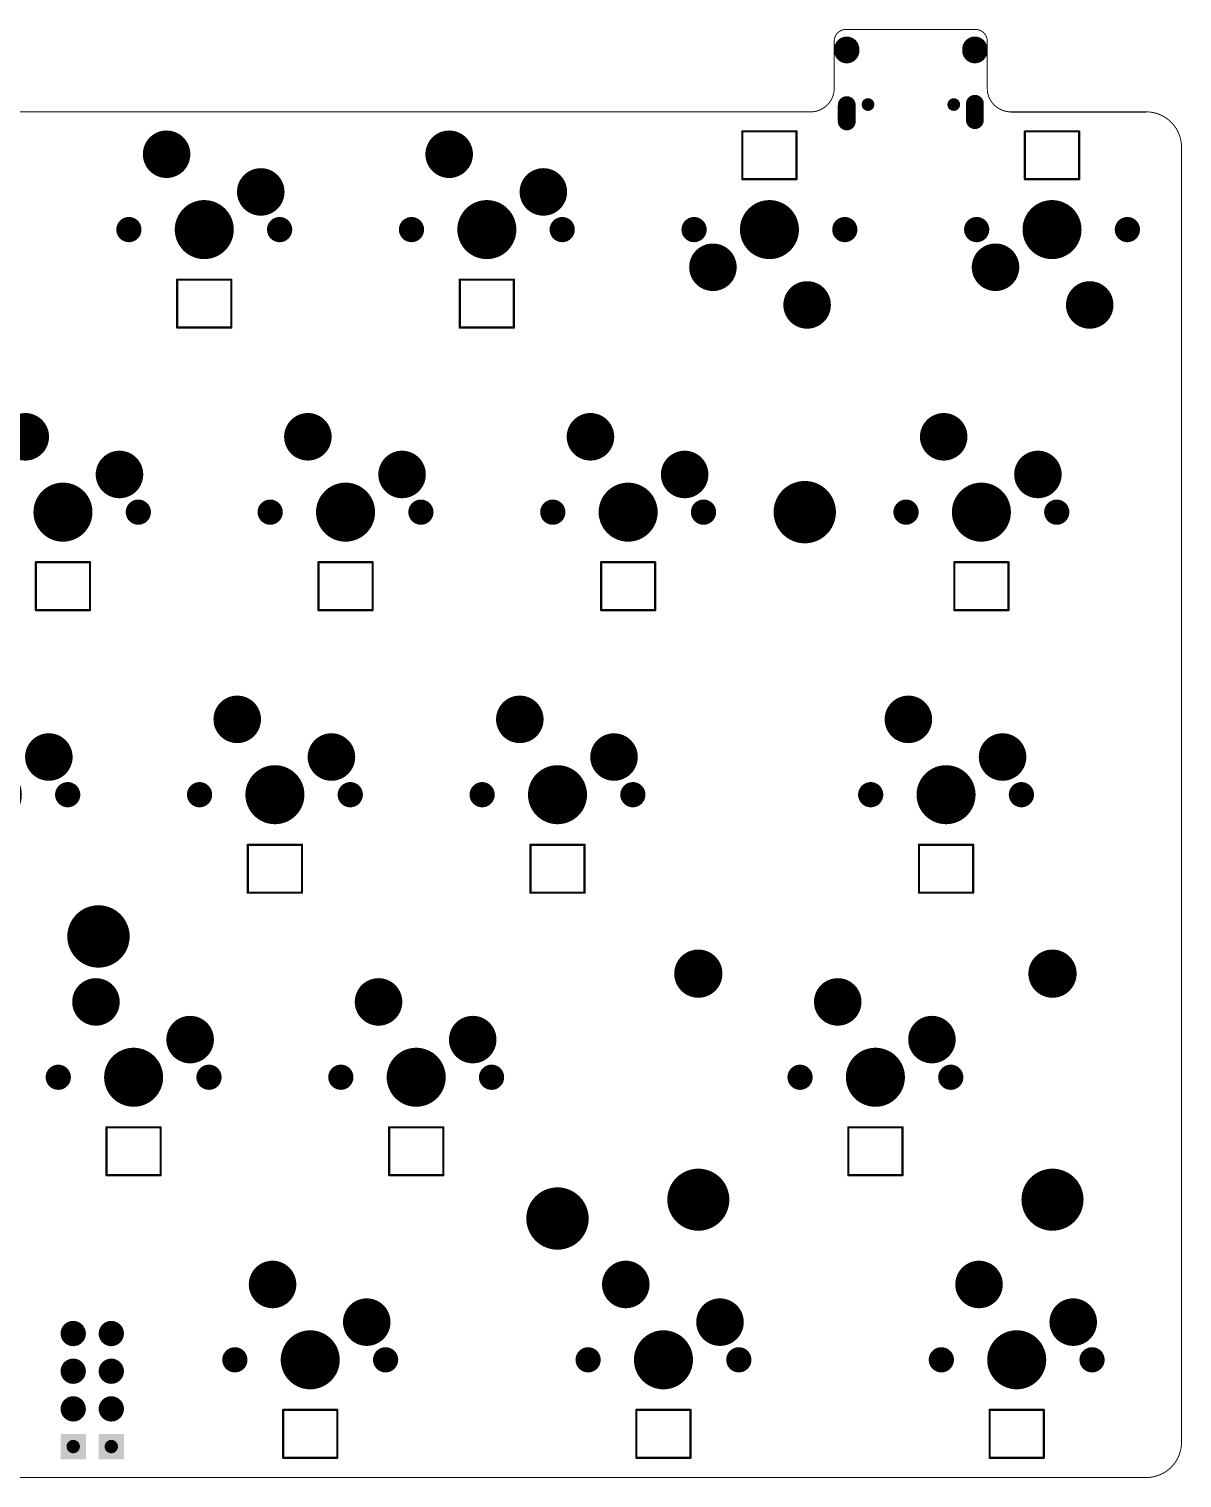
# Model space of a CAD drawing. Extents: x 590 to 893, y 793 to 891.
# Drawn here: x 815.4 to 893.1, y 793.4 to 891.1 of the extents above; entities that cross this region are included whole.
import ezdxf

# ---------------------------------------------------------------- set-up
doc = ezdxf.new("R2010")
doc.units = 0
doc.layers.get('0').update_dxf_attribs({"linetype": 'CONTINUOUS'})
for name, color, linetype in [('BOTTOMSOLDER', 6, 'CONTINUOUS'), ('KEEPOUTLAYER', 6, 'CONTINUOUS'), ('PADHOLELAYER', 156, 'CONTINUOUS')]:
    doc.layers.add(name, color=color, linetype=linetype)

# ---------------------------------------------------------------- blocks, each defined once
blk = doc.blocks.new('TYPE_C_2_33')
at = {"layer": 'BOTTOMSOLDER'}
for points, const_width in [([(-4.319, 1.601), (-4.319, 1.501)], 1.703), ([(4.317, 1.601), (4.317, 1.501)], 1.703), ([(-4.319, -2.169), (-4.319, -3.269)], 1.203), ([(4.319, -2.079), (4.319, -3.179)], 1.203)]:
    blk.add_lwpolyline(points, dxfattribs=dict(at, const_width=const_width))
for points, const_width in [([(-4.745, 1.601, 1), (-3.893, 1.601, 1)], 0.852), ([(-4.745, 1.501, 1), (-3.893, 1.501, 1)], 0.852), ([(3.891, 1.601, 1), (4.743, 1.601, 1)], 0.852), ([(3.891, 1.501, 1), (4.743, 1.501, 1)], 0.852), ([(-4.62, -2.169, 1), (-4.018, -2.169, 1)], 0.602), ([(-3.099, -2.129, 1), (-2.672, -2.129, 1)], 0.427), ([(2.681, -2.129, 1), (3.108, -2.129, 1)], 0.427), ([(4.018, -2.079, 1), (4.62, -2.079, 1)], 0.602), ([(-4.62, -3.269, 1), (-4.018, -3.269, 1)], 0.602), ([(4.018, -3.179, 1), (4.62, -3.179, 1)], 0.602)]:
    blk.add_lwpolyline(points, format="xyb", close=True, dxfattribs=dict(at, const_width=const_width))
at = {"layer": 'PADHOLELAYER'}
for points, const_width in [([(-4.544, 1.326), (-4.544, 1.776, -1), (-4.094, 1.776), (-4.094, 1.326, -1)], 0.15), ([(4.092, 1.326), (4.092, 1.776, -1), (4.542, 1.776), (4.542, 1.326, -1)], 0.15), ([(-4.544, -3.194), (-4.544, -2.244, -1), (-4.094, -2.244), (-4.094, -3.194, -1)], 0.15), ([(-3.048, -2.129, 1), (-2.723, -2.129, 1)], 0.325), ([(2.732, -2.129, 1), (3.057, -2.129, 1)], 0.325), ([(4.094, -3.104), (4.094, -2.154, -1), (4.544, -2.154), (4.544, -3.104, -1)], 0.15)]:
    blk.add_lwpolyline(points, format="xyb", close=True, dxfattribs=dict(at, const_width=const_width))
blk = doc.blocks.new('____45')
at = {"layer": 'BOTTOMSOLDER'}
for points, const_width in [([(-3.341, 5.08, 1), (-1.739, 5.08, 1)], 1.602), ([(3.009, 2.54, 1), (4.611, 2.54, 1)], 1.602), ([(-0.995, 0, 1), (0.995, 0, 1)], 1.99), ([(-5.505, 0, 1), (-4.655, 0, 1)], 0.85), ([(4.655, 0, 1), (5.505, 0, 1)], 0.85)]:
    blk.add_lwpolyline(points, format="xyb", close=True, dxfattribs=dict(at, const_width=const_width))
at = {"layer": 'PADHOLELAYER'}
for points, const_width in [([(-3.29, 5.08, 1), (-1.79, 5.08, 1)], 1.5), ([(3.06, 2.54, 1), (4.56, 2.54, 1)], 1.5), ([(-0.995, 0, 1), (0.995, 0, 1)], 1.99), ([(-5.505, 0, 1), (-4.655, 0, 1)], 0.85), ([(4.655, 0, 1), (5.505, 0, 1)], 0.85)]:
    blk.add_lwpolyline(points, format="xyb", close=True, dxfattribs=dict(at, const_width=const_width))
blk = doc.blocks.new('____46')
at = {"layer": 'BOTTOMSOLDER'}
for points, const_width in [([(-3.341, 5.08, 1), (-1.739, 5.08, 1)], 1.602), ([(3.009, 2.54, 1), (4.611, 2.54, 1)], 1.602), ([(-0.995, 0, 1), (0.995, 0, 1)], 1.99), ([(-5.505, 0, 1), (-4.655, 0, 1)], 0.85), ([(4.655, 0, 1), (5.505, 0, 1)], 0.85)]:
    blk.add_lwpolyline(points, format="xyb", close=True, dxfattribs=dict(at, const_width=const_width))
at = {"layer": 'PADHOLELAYER'}
for points, const_width in [([(-3.29, 5.08, 1), (-1.79, 5.08, 1)], 1.5), ([(3.06, 2.54, 1), (4.56, 2.54, 1)], 1.5), ([(-0.995, 0, 1), (0.995, 0, 1)], 1.99), ([(-5.505, 0, 1), (-4.655, 0, 1)], 0.85), ([(4.655, 0, 1), (5.505, 0, 1)], 0.85)]:
    blk.add_lwpolyline(points, format="xyb", close=True, dxfattribs=dict(at, const_width=const_width))
blk = doc.blocks.new('____47')
at = {"layer": 'BOTTOMSOLDER'}
for points, const_width in [([(-3.341, 5.08, 1), (-1.739, 5.08, 1)], 1.602), ([(3.009, 2.54, 1), (4.611, 2.54, 1)], 1.602), ([(-0.995, 0, 1), (0.995, 0, 1)], 1.99), ([(-5.505, 0, 1), (-4.655, 0, 1)], 0.85), ([(4.655, 0, 1), (5.505, 0, 1)], 0.85)]:
    blk.add_lwpolyline(points, format="xyb", close=True, dxfattribs=dict(at, const_width=const_width))
at = {"layer": 'PADHOLELAYER'}
for points, const_width in [([(-3.29, 5.08, 1), (-1.79, 5.08, 1)], 1.5), ([(3.06, 2.54, 1), (4.56, 2.54, 1)], 1.5), ([(-0.995, 0, 1), (0.995, 0, 1)], 1.99), ([(-5.505, 0, 1), (-4.655, 0, 1)], 0.85), ([(4.655, 0, 1), (5.505, 0, 1)], 0.85)]:
    blk.add_lwpolyline(points, format="xyb", close=True, dxfattribs=dict(at, const_width=const_width))
blk = doc.blocks.new('____58')
at = {"layer": 'BOTTOMSOLDER'}
for points, const_width in [([(-3.341, 5.08, 1), (-1.739, 5.08, 1)], 1.602), ([(3.009, 2.54, 1), (4.611, 2.54, 1)], 1.602), ([(-0.995, 0, 1), (0.995, 0, 1)], 1.99), ([(-5.505, 0, 1), (-4.655, 0, 1)], 0.85), ([(4.655, 0, 1), (5.505, 0, 1)], 0.85)]:
    blk.add_lwpolyline(points, format="xyb", close=True, dxfattribs=dict(at, const_width=const_width))
at = {"layer": 'PADHOLELAYER'}
for points, const_width in [([(-3.29, 5.08, 1), (-1.79, 5.08, 1)], 1.5), ([(3.06, 2.54, 1), (4.56, 2.54, 1)], 1.5), ([(-0.995, 0, 1), (0.995, 0, 1)], 1.99), ([(-5.505, 0, 1), (-4.655, 0, 1)], 0.85), ([(4.655, 0, 1), (5.505, 0, 1)], 0.85)]:
    blk.add_lwpolyline(points, format="xyb", close=True, dxfattribs=dict(at, const_width=const_width))
blk = doc.blocks.new('____61')
at = {"layer": 'BOTTOMSOLDER'}
for points, const_width in [([(-3.341, 5.08, 1), (-1.739, 5.08, 1)], 1.602), ([(3.009, 2.54, 1), (4.611, 2.54, 1)], 1.602), ([(-0.995, 0, 1), (0.995, 0, 1)], 1.99), ([(-5.505, 0, 1), (-4.655, 0, 1)], 0.85), ([(4.655, 0, 1), (5.505, 0, 1)], 0.85)]:
    blk.add_lwpolyline(points, format="xyb", close=True, dxfattribs=dict(at, const_width=const_width))
at = {"layer": 'PADHOLELAYER'}
for points, const_width in [([(-3.29, 5.08, 1), (-1.79, 5.08, 1)], 1.5), ([(3.06, 2.54, 1), (4.56, 2.54, 1)], 1.5), ([(-0.995, 0, 1), (0.995, 0, 1)], 1.99), ([(-5.505, 0, 1), (-4.655, 0, 1)], 0.85), ([(4.655, 0, 1), (5.505, 0, 1)], 0.85)]:
    blk.add_lwpolyline(points, format="xyb", close=True, dxfattribs=dict(at, const_width=const_width))
blk = doc.blocks.new('____64')
at = {"layer": 'BOTTOMSOLDER'}
for points, const_width in [([(-3.341, 5.08, 1), (-1.739, 5.08, 1)], 1.602), ([(3.009, 2.54, 1), (4.611, 2.54, 1)], 1.602), ([(-0.995, 0, 1), (0.995, 0, 1)], 1.99), ([(-5.505, 0, 1), (-4.655, 0, 1)], 0.85), ([(4.655, 0, 1), (5.505, 0, 1)], 0.85)]:
    blk.add_lwpolyline(points, format="xyb", close=True, dxfattribs=dict(at, const_width=const_width))
at = {"layer": 'PADHOLELAYER'}
for points, const_width in [([(-3.29, 5.08, 1), (-1.79, 5.08, 1)], 1.5), ([(3.06, 2.54, 1), (4.56, 2.54, 1)], 1.5), ([(-0.995, 0, 1), (0.995, 0, 1)], 1.99), ([(-5.505, 0, 1), (-4.655, 0, 1)], 0.85), ([(4.655, 0, 1), (5.505, 0, 1)], 0.85)]:
    blk.add_lwpolyline(points, format="xyb", close=True, dxfattribs=dict(at, const_width=const_width))
blk = doc.blocks.new('____67')
at = {"layer": 'BOTTOMSOLDER'}
for points, const_width in [([(-3.341, 5.08, 1), (-1.739, 5.08, 1)], 1.602), ([(3.009, 2.54, 1), (4.611, 2.54, 1)], 1.602), ([(-0.995, 0, 1), (0.995, 0, 1)], 1.99), ([(-5.505, 0, 1), (-4.655, 0, 1)], 0.85), ([(4.655, 0, 1), (5.505, 0, 1)], 0.85)]:
    blk.add_lwpolyline(points, format="xyb", close=True, dxfattribs=dict(at, const_width=const_width))
at = {"layer": 'PADHOLELAYER'}
for points, const_width in [([(-3.29, 5.08, 1), (-1.79, 5.08, 1)], 1.5), ([(3.06, 2.54, 1), (4.56, 2.54, 1)], 1.5), ([(-0.995, 0, 1), (0.995, 0, 1)], 1.99), ([(-5.505, 0, 1), (-4.655, 0, 1)], 0.85), ([(4.655, 0, 1), (5.505, 0, 1)], 0.85)]:
    blk.add_lwpolyline(points, format="xyb", close=True, dxfattribs=dict(at, const_width=const_width))
blk = doc.blocks.new('____68')
at = {"layer": 'BOTTOMSOLDER'}
for points, const_width in [([(-3.341, 5.08, 1), (-1.739, 5.08, 1)], 1.602), ([(3.009, 2.54, 1), (4.611, 2.54, 1)], 1.602), ([(-0.995, 0, 1), (0.995, 0, 1)], 1.99), ([(-5.505, 0, 1), (-4.655, 0, 1)], 0.85), ([(4.655, 0, 1), (5.505, 0, 1)], 0.85)]:
    blk.add_lwpolyline(points, format="xyb", close=True, dxfattribs=dict(at, const_width=const_width))
at = {"layer": 'PADHOLELAYER'}
for points, const_width in [([(-3.29, 5.08, 1), (-1.79, 5.08, 1)], 1.5), ([(3.06, 2.54, 1), (4.56, 2.54, 1)], 1.5), ([(-0.995, 0, 1), (0.995, 0, 1)], 1.99), ([(-5.505, 0, 1), (-4.655, 0, 1)], 0.85), ([(4.655, 0, 1), (5.505, 0, 1)], 0.85)]:
    blk.add_lwpolyline(points, format="xyb", close=True, dxfattribs=dict(at, const_width=const_width))
blk = doc.blocks.new('____76')
at = {"layer": 'BOTTOMSOLDER'}
for points, const_width in [([(-3.341, 5.08, 1), (-1.739, 5.08, 1)], 1.602), ([(3.009, 2.54, 1), (4.611, 2.54, 1)], 1.602), ([(-0.995, 0, 1), (0.995, 0, 1)], 1.99), ([(-5.505, 0, 1), (-4.655, 0, 1)], 0.85), ([(4.655, 0, 1), (5.505, 0, 1)], 0.85)]:
    blk.add_lwpolyline(points, format="xyb", close=True, dxfattribs=dict(at, const_width=const_width))
at = {"layer": 'PADHOLELAYER'}
for points, const_width in [([(-3.29, 5.08, 1), (-1.79, 5.08, 1)], 1.5), ([(3.06, 2.54, 1), (4.56, 2.54, 1)], 1.5), ([(-0.995, 0, 1), (0.995, 0, 1)], 1.99), ([(-5.505, 0, 1), (-4.655, 0, 1)], 0.85), ([(4.655, 0, 1), (5.505, 0, 1)], 0.85)]:
    blk.add_lwpolyline(points, format="xyb", close=True, dxfattribs=dict(at, const_width=const_width))
blk = doc.blocks.new('____77')
at = {"layer": 'BOTTOMSOLDER'}
for points, const_width in [([(-3.341, 5.08, 1), (-1.739, 5.08, 1)], 1.602), ([(3.009, 2.54, 1), (4.611, 2.54, 1)], 1.602), ([(-0.995, 0, 1), (0.995, 0, 1)], 1.99), ([(-5.505, 0, 1), (-4.655, 0, 1)], 0.85), ([(4.655, 0, 1), (5.505, 0, 1)], 0.85)]:
    blk.add_lwpolyline(points, format="xyb", close=True, dxfattribs=dict(at, const_width=const_width))
at = {"layer": 'PADHOLELAYER'}
for points, const_width in [([(-3.29, 5.08, 1), (-1.79, 5.08, 1)], 1.5), ([(3.06, 2.54, 1), (4.56, 2.54, 1)], 1.5), ([(-0.995, 0, 1), (0.995, 0, 1)], 1.99), ([(-5.505, 0, 1), (-4.655, 0, 1)], 0.85), ([(4.655, 0, 1), (5.505, 0, 1)], 0.85)]:
    blk.add_lwpolyline(points, format="xyb", close=True, dxfattribs=dict(at, const_width=const_width))
blk = doc.blocks.new('____79')
at = {"layer": 'BOTTOMSOLDER'}
for points, const_width in [([(-3.341, 5.08, 1), (-1.739, 5.08, 1)], 1.602), ([(3.009, 2.54, 1), (4.611, 2.54, 1)], 1.602), ([(-0.995, 0, 1), (0.995, 0, 1)], 1.99), ([(-5.505, 0, 1), (-4.655, 0, 1)], 0.85), ([(4.655, 0, 1), (5.505, 0, 1)], 0.85)]:
    blk.add_lwpolyline(points, format="xyb", close=True, dxfattribs=dict(at, const_width=const_width))
at = {"layer": 'PADHOLELAYER'}
for points, const_width in [([(-3.29, 5.08, 1), (-1.79, 5.08, 1)], 1.5), ([(3.06, 2.54, 1), (4.56, 2.54, 1)], 1.5), ([(-0.995, 0, 1), (0.995, 0, 1)], 1.99), ([(-5.505, 0, 1), (-4.655, 0, 1)], 0.85), ([(4.655, 0, 1), (5.505, 0, 1)], 0.85)]:
    blk.add_lwpolyline(points, format="xyb", close=True, dxfattribs=dict(at, const_width=const_width))
blk = doc.blocks.new('____81')
at = {"layer": 'BOTTOMSOLDER'}
for points, const_width in [([(-3.341, 5.08, 1), (-1.739, 5.08, 1)], 1.602), ([(3.009, 2.54, 1), (4.611, 2.54, 1)], 1.602), ([(-0.995, 0, 1), (0.995, 0, 1)], 1.99), ([(-5.505, 0, 1), (-4.655, 0, 1)], 0.85), ([(4.655, 0, 1), (5.505, 0, 1)], 0.85)]:
    blk.add_lwpolyline(points, format="xyb", close=True, dxfattribs=dict(at, const_width=const_width))
at = {"layer": 'PADHOLELAYER'}
for points, const_width in [([(-3.29, 5.08, 1), (-1.79, 5.08, 1)], 1.5), ([(3.06, 2.54, 1), (4.56, 2.54, 1)], 1.5), ([(-0.995, 0, 1), (0.995, 0, 1)], 1.99), ([(-5.505, 0, 1), (-4.655, 0, 1)], 0.85), ([(4.655, 0, 1), (5.505, 0, 1)], 0.85)]:
    blk.add_lwpolyline(points, format="xyb", close=True, dxfattribs=dict(at, const_width=const_width))
blk = doc.blocks.new('____88')
at = {"layer": 'BOTTOMSOLDER'}
for points, const_width in [([(-3.341, 5.08, 1), (-1.739, 5.08, 1)], 1.602), ([(3.009, 2.54, 1), (4.611, 2.54, 1)], 1.602), ([(-0.995, 0, 1), (0.995, 0, 1)], 1.99), ([(-5.505, 0, 1), (-4.655, 0, 1)], 0.85), ([(4.655, 0, 1), (5.505, 0, 1)], 0.85)]:
    blk.add_lwpolyline(points, format="xyb", close=True, dxfattribs=dict(at, const_width=const_width))
at = {"layer": 'PADHOLELAYER'}
for points, const_width in [([(-3.29, 5.08, 1), (-1.79, 5.08, 1)], 1.5), ([(3.06, 2.54, 1), (4.56, 2.54, 1)], 1.5), ([(-0.995, 0, 1), (0.995, 0, 1)], 1.99), ([(-5.505, 0, 1), (-4.655, 0, 1)], 0.85), ([(4.655, 0, 1), (5.505, 0, 1)], 0.85)]:
    blk.add_lwpolyline(points, format="xyb", close=True, dxfattribs=dict(at, const_width=const_width))
blk = doc.blocks.new('____95')
at = {"layer": 'BOTTOMSOLDER'}
for points, const_width in [([(-3.341, 5.08, 1), (-1.739, 5.08, 1)], 1.602), ([(3.009, 2.54, 1), (4.611, 2.54, 1)], 1.602), ([(-0.995, 0, 1), (0.995, 0, 1)], 1.99), ([(-5.505, 0, 1), (-4.655, 0, 1)], 0.85), ([(4.655, 0, 1), (5.505, 0, 1)], 0.85)]:
    blk.add_lwpolyline(points, format="xyb", close=True, dxfattribs=dict(at, const_width=const_width))
at = {"layer": 'PADHOLELAYER'}
for points, const_width in [([(-3.29, 5.08, 1), (-1.79, 5.08, 1)], 1.5), ([(3.06, 2.54, 1), (4.56, 2.54, 1)], 1.5), ([(-0.995, 0, 1), (0.995, 0, 1)], 1.99), ([(-5.505, 0, 1), (-4.655, 0, 1)], 0.85), ([(4.655, 0, 1), (5.505, 0, 1)], 0.85)]:
    blk.add_lwpolyline(points, format="xyb", close=True, dxfattribs=dict(at, const_width=const_width))
blk = doc.blocks.new('____96')
at = {"layer": 'BOTTOMSOLDER'}
for points, const_width in [([(-3.341, 5.08, 1), (-1.739, 5.08, 1)], 1.602), ([(3.009, 2.54, 1), (4.611, 2.54, 1)], 1.602), ([(-0.995, 0, 1), (0.995, 0, 1)], 1.99), ([(-5.505, 0, 1), (-4.655, 0, 1)], 0.85), ([(4.655, 0, 1), (5.505, 0, 1)], 0.85)]:
    blk.add_lwpolyline(points, format="xyb", close=True, dxfattribs=dict(at, const_width=const_width))
at = {"layer": 'PADHOLELAYER'}
for points, const_width in [([(-3.29, 5.08, 1), (-1.79, 5.08, 1)], 1.5), ([(3.06, 2.54, 1), (4.56, 2.54, 1)], 1.5), ([(-0.995, 0, 1), (0.995, 0, 1)], 1.99), ([(-5.505, 0, 1), (-4.655, 0, 1)], 0.85), ([(4.655, 0, 1), (5.505, 0, 1)], 0.85)]:
    blk.add_lwpolyline(points, format="xyb", close=True, dxfattribs=dict(at, const_width=const_width))
blk = doc.blocks.new('____101')
at = {"layer": 'BOTTOMSOLDER'}
for points, const_width in [([(-3.341, 5.08, 1), (-1.739, 5.08, 1)], 1.602), ([(3.009, 2.54, 1), (4.611, 2.54, 1)], 1.602), ([(-0.995, 0, 1), (0.995, 0, 1)], 1.99), ([(-5.505, 0, 1), (-4.655, 0, 1)], 0.85), ([(4.655, 0, 1), (5.505, 0, 1)], 0.85)]:
    blk.add_lwpolyline(points, format="xyb", close=True, dxfattribs=dict(at, const_width=const_width))
at = {"layer": 'PADHOLELAYER'}
for points, const_width in [([(-3.29, 5.08, 1), (-1.79, 5.08, 1)], 1.5), ([(3.06, 2.54, 1), (4.56, 2.54, 1)], 1.5), ([(-0.995, 0, 1), (0.995, 0, 1)], 1.99), ([(-5.505, 0, 1), (-4.655, 0, 1)], 0.85), ([(4.655, 0, 1), (5.505, 0, 1)], 0.85)]:
    blk.add_lwpolyline(points, format="xyb", close=True, dxfattribs=dict(at, const_width=const_width))
blk = doc.blocks.new('____102')
at = {"layer": 'BOTTOMSOLDER'}
for points, const_width in [([(-3.341, 5.08, 1), (-1.739, 5.08, 1)], 1.602), ([(3.009, 2.54, 1), (4.611, 2.54, 1)], 1.602), ([(-0.995, 0, 1), (0.995, 0, 1)], 1.99), ([(-5.505, 0, 1), (-4.655, 0, 1)], 0.85), ([(4.655, 0, 1), (5.505, 0, 1)], 0.85)]:
    blk.add_lwpolyline(points, format="xyb", close=True, dxfattribs=dict(at, const_width=const_width))
at = {"layer": 'PADHOLELAYER'}
for points, const_width in [([(-3.29, 5.08, 1), (-1.79, 5.08, 1)], 1.5), ([(3.06, 2.54, 1), (4.56, 2.54, 1)], 1.5), ([(-0.995, 0, 1), (0.995, 0, 1)], 1.99), ([(-5.505, 0, 1), (-4.655, 0, 1)], 0.85), ([(4.655, 0, 1), (5.505, 0, 1)], 0.85)]:
    blk.add_lwpolyline(points, format="xyb", close=True, dxfattribs=dict(at, const_width=const_width))
blk = doc.blocks.new('____104')
at = {"layer": 'BOTTOMSOLDER'}
for points, const_width in [([(-3.341, 5.08, 1), (-1.739, 5.08, 1)], 1.602), ([(3.009, 2.54, 1), (4.611, 2.54, 1)], 1.602), ([(-0.995, 0, 1), (0.995, 0, 1)], 1.99), ([(-5.505, 0, 1), (-4.655, 0, 1)], 0.85), ([(4.655, 0, 1), (5.505, 0, 1)], 0.85)]:
    blk.add_lwpolyline(points, format="xyb", close=True, dxfattribs=dict(at, const_width=const_width))
at = {"layer": 'PADHOLELAYER'}
for points, const_width in [([(-3.29, 5.08, 1), (-1.79, 5.08, 1)], 1.5), ([(3.06, 2.54, 1), (4.56, 2.54, 1)], 1.5), ([(-0.995, 0, 1), (0.995, 0, 1)], 1.99), ([(-5.505, 0, 1), (-4.655, 0, 1)], 0.85), ([(4.655, 0, 1), (5.505, 0, 1)], 0.85)]:
    blk.add_lwpolyline(points, format="xyb", close=True, dxfattribs=dict(at, const_width=const_width))
blk = doc.blocks.new('2X____174')
at = {"layer": 'BOTTOMSOLDER'}
for points, const_width in [([(-12.751, 6.985, 1), (-11.125, 6.985, 1)], 1.626), ([(11.125, 6.985, 1), (12.751, 6.985, 1)], 1.626), ([(-12.984, -8.255, 1), (-10.892, -8.255, 1)], 2.092), ([(10.892, -8.255, 1), (12.984, -8.255, 1)], 2.092)]:
    blk.add_lwpolyline(points, format="xyb", close=True, dxfattribs=dict(at, const_width=const_width))
at = {"layer": 'PADHOLELAYER'}
for points, const_width in [([(-12.7, 6.985, 1), (-11.176, 6.985, 1)], 1.524), ([(11.176, 6.985, 1), (12.7, 6.985, 1)], 1.524), ([(-12.933, -8.255, 1), (-10.943, -8.255, 1)], 1.99), ([(10.943, -8.255, 1), (12.933, -8.255, 1)], 1.99)]:
    blk.add_lwpolyline(points, format="xyb", close=True, dxfattribs=dict(at, const_width=const_width))
blk = doc.blocks.new('6028RGB_179')
at = {"layer": 'KEEPOUTLAYER', "const_width": 0.15}
for points in [[(-1.826, 1.622), (1.826, 1.622)], [(-1.826, -1.604), (-1.826, 1.622)], [(1.826, -1.604), (1.826, 1.622)], [(-1.826, -1.604), (1.826, -1.604)]]:
    blk.add_lwpolyline(points, dxfattribs=at)
at = {"layer": 'KEEPOUTLAYER', "const_width": 0.075}
for points in [[(-1.864, 1.622, 1), (-1.789, 1.622, 1)], [(-1.864, 1.622, 1), (-1.789, 1.622, 1)], [(1.789, 1.622, 1), (1.864, 1.622, 1)], [(1.789, 1.622, 1), (1.864, 1.622, 1)], [(-1.864, -1.604, 1), (-1.789, -1.604, 1)], [(-1.864, -1.604, 1), (-1.789, -1.604, 1)], [(1.789, -1.604, 1), (1.864, -1.604, 1)], [(1.789, -1.604, 1), (1.864, -1.604, 1)]]:
    blk.add_lwpolyline(points, format="xyb", close=True, dxfattribs=at)
blk = doc.blocks.new('6028RGB_180')
at = {"layer": 'KEEPOUTLAYER', "const_width": 0.15}
for points in [[(-1.826, -1.604), (-1.826, 1.622)], [(-1.826, 1.622), (1.826, 1.622)], [(1.826, -1.604), (1.826, 1.622)], [(-1.826, -1.604), (1.826, -1.604)]]:
    blk.add_lwpolyline(points, dxfattribs=at)
at = {"layer": 'KEEPOUTLAYER', "const_width": 0.075}
for points in [[(-1.864, 1.622, 1), (-1.789, 1.622, 1)], [(-1.864, 1.622, 1), (-1.789, 1.622, 1)], [(1.789, 1.622, 1), (1.864, 1.622, 1)], [(1.789, 1.622, 1), (1.864, 1.622, 1)], [(-1.864, -1.604, 1), (-1.789, -1.604, 1)], [(-1.864, -1.604, 1), (-1.789, -1.604, 1)], [(1.789, -1.604, 1), (1.864, -1.604, 1)], [(1.789, -1.604, 1), (1.864, -1.604, 1)]]:
    blk.add_lwpolyline(points, format="xyb", close=True, dxfattribs=at)
blk = doc.blocks.new('6028RGB_181')
at = {"layer": 'KEEPOUTLAYER', "const_width": 0.15}
for points in [[(-1.826, 1.622), (1.826, 1.622)], [(-1.826, -1.604), (-1.826, 1.622)], [(1.826, -1.604), (1.826, 1.622)], [(-1.826, -1.604), (1.826, -1.604)]]:
    blk.add_lwpolyline(points, dxfattribs=at)
at = {"layer": 'KEEPOUTLAYER', "const_width": 0.075}
for points in [[(-1.864, 1.622, 1), (-1.789, 1.622, 1)], [(-1.864, 1.622, 1), (-1.789, 1.622, 1)], [(1.789, 1.622, 1), (1.864, 1.622, 1)], [(1.789, 1.622, 1), (1.864, 1.622, 1)], [(-1.864, -1.604, 1), (-1.789, -1.604, 1)], [(-1.864, -1.604, 1), (-1.789, -1.604, 1)], [(1.789, -1.604, 1), (1.864, -1.604, 1)], [(1.789, -1.604, 1), (1.864, -1.604, 1)]]:
    blk.add_lwpolyline(points, format="xyb", close=True, dxfattribs=at)
blk = doc.blocks.new('6028RGB_182')
at = {"layer": 'KEEPOUTLAYER', "const_width": 0.15}
for points in [[(-1.826, -1.604), (-1.826, 1.622)], [(-1.826, 1.622), (1.826, 1.622)], [(1.826, -1.604), (1.826, 1.622)], [(-1.826, -1.604), (1.826, -1.604)]]:
    blk.add_lwpolyline(points, dxfattribs=at)
at = {"layer": 'KEEPOUTLAYER', "const_width": 0.075}
for points in [[(-1.864, 1.622, 1), (-1.789, 1.622, 1)], [(-1.864, 1.622, 1), (-1.789, 1.622, 1)], [(1.789, 1.622, 1), (1.864, 1.622, 1)], [(1.789, 1.622, 1), (1.864, 1.622, 1)], [(-1.864, -1.604, 1), (-1.789, -1.604, 1)], [(-1.864, -1.604, 1), (-1.789, -1.604, 1)], [(1.789, -1.604, 1), (1.864, -1.604, 1)], [(1.789, -1.604, 1), (1.864, -1.604, 1)]]:
    blk.add_lwpolyline(points, format="xyb", close=True, dxfattribs=at)
blk = doc.blocks.new('6028RGB_183')
at = {"layer": 'KEEPOUTLAYER', "const_width": 0.15}
for points in [[(-1.826, 1.622), (1.826, 1.622)], [(-1.826, -1.604), (-1.826, 1.622)], [(1.826, -1.604), (1.826, 1.622)], [(-1.826, -1.604), (1.826, -1.604)]]:
    blk.add_lwpolyline(points, dxfattribs=at)
at = {"layer": 'KEEPOUTLAYER', "const_width": 0.075}
for points in [[(-1.864, 1.622, 1), (-1.789, 1.622, 1)], [(-1.864, 1.622, 1), (-1.789, 1.622, 1)], [(1.789, 1.622, 1), (1.864, 1.622, 1)], [(1.789, 1.622, 1), (1.864, 1.622, 1)], [(-1.864, -1.604, 1), (-1.789, -1.604, 1)], [(-1.864, -1.604, 1), (-1.789, -1.604, 1)], [(1.789, -1.604, 1), (1.864, -1.604, 1)], [(1.789, -1.604, 1), (1.864, -1.604, 1)]]:
    blk.add_lwpolyline(points, format="xyb", close=True, dxfattribs=at)
blk = doc.blocks.new('6028RGB_189')
at = {"layer": 'KEEPOUTLAYER', "const_width": 0.15}
for points in [[(-1.826, 1.622), (1.826, 1.622)], [(-1.826, -1.604), (-1.826, 1.622)], [(1.826, -1.604), (1.826, 1.622)], [(-1.826, -1.604), (1.826, -1.604)]]:
    blk.add_lwpolyline(points, dxfattribs=at)
at = {"layer": 'KEEPOUTLAYER', "const_width": 0.075}
for points in [[(-1.864, 1.622, 1), (-1.789, 1.622, 1)], [(-1.864, 1.622, 1), (-1.789, 1.622, 1)], [(1.789, 1.622, 1), (1.864, 1.622, 1)], [(1.789, 1.622, 1), (1.864, 1.622, 1)], [(-1.864, -1.604, 1), (-1.789, -1.604, 1)], [(-1.864, -1.604, 1), (-1.789, -1.604, 1)], [(1.789, -1.604, 1), (1.864, -1.604, 1)], [(1.789, -1.604, 1), (1.864, -1.604, 1)]]:
    blk.add_lwpolyline(points, format="xyb", close=True, dxfattribs=at)
blk = doc.blocks.new('6028RGB_190')
at = {"layer": 'KEEPOUTLAYER', "const_width": 0.15}
for points in [[(-1.826, -1.604), (-1.826, 1.622)], [(-1.826, 1.622), (1.826, 1.622)], [(1.826, -1.604), (1.826, 1.622)], [(-1.826, -1.604), (1.826, -1.604)]]:
    blk.add_lwpolyline(points, dxfattribs=at)
at = {"layer": 'KEEPOUTLAYER', "const_width": 0.075}
for points in [[(-1.864, 1.622, 1), (-1.789, 1.622, 1)], [(-1.864, 1.622, 1), (-1.789, 1.622, 1)], [(1.789, 1.622, 1), (1.864, 1.622, 1)], [(1.789, 1.622, 1), (1.864, 1.622, 1)], [(-1.864, -1.604, 1), (-1.789, -1.604, 1)], [(-1.864, -1.604, 1), (-1.789, -1.604, 1)], [(1.789, -1.604, 1), (1.864, -1.604, 1)], [(1.789, -1.604, 1), (1.864, -1.604, 1)]]:
    blk.add_lwpolyline(points, format="xyb", close=True, dxfattribs=at)
blk = doc.blocks.new('6028RGB_191')
at = {"layer": 'KEEPOUTLAYER', "const_width": 0.15}
for points in [[(-1.826, 1.622), (1.826, 1.622)], [(-1.826, -1.604), (-1.826, 1.622)], [(1.826, -1.604), (1.826, 1.622)], [(-1.826, -1.604), (1.826, -1.604)]]:
    blk.add_lwpolyline(points, dxfattribs=at)
at = {"layer": 'KEEPOUTLAYER', "const_width": 0.075}
for points in [[(-1.864, 1.622, 1), (-1.789, 1.622, 1)], [(-1.864, 1.622, 1), (-1.789, 1.622, 1)], [(1.789, 1.622, 1), (1.864, 1.622, 1)], [(1.789, 1.622, 1), (1.864, 1.622, 1)], [(-1.864, -1.604, 1), (-1.789, -1.604, 1)], [(-1.864, -1.604, 1), (-1.789, -1.604, 1)], [(1.789, -1.604, 1), (1.864, -1.604, 1)], [(1.789, -1.604, 1), (1.864, -1.604, 1)]]:
    blk.add_lwpolyline(points, format="xyb", close=True, dxfattribs=at)
blk = doc.blocks.new('6028RGB_192')
at = {"layer": 'KEEPOUTLAYER', "const_width": 0.15}
for points in [[(-1.826, -1.604), (-1.826, 1.622)], [(-1.826, 1.622), (1.826, 1.622)], [(1.826, -1.604), (1.826, 1.622)], [(-1.826, -1.604), (1.826, -1.604)]]:
    blk.add_lwpolyline(points, dxfattribs=at)
at = {"layer": 'KEEPOUTLAYER', "const_width": 0.075}
for points in [[(-1.864, 1.622, 1), (-1.789, 1.622, 1)], [(-1.864, 1.622, 1), (-1.789, 1.622, 1)], [(1.789, 1.622, 1), (1.864, 1.622, 1)], [(1.789, 1.622, 1), (1.864, 1.622, 1)], [(-1.864, -1.604, 1), (-1.789, -1.604, 1)], [(-1.864, -1.604, 1), (-1.789, -1.604, 1)], [(1.789, -1.604, 1), (1.864, -1.604, 1)], [(1.789, -1.604, 1), (1.864, -1.604, 1)]]:
    blk.add_lwpolyline(points, format="xyb", close=True, dxfattribs=at)
blk = doc.blocks.new('6028RGB_214')
at = {"layer": 'KEEPOUTLAYER', "const_width": 0.15}
for points in [[(-1.826, 1.622), (1.826, 1.622)], [(-1.826, -1.604), (-1.826, 1.622)], [(1.826, -1.604), (1.826, 1.622)], [(-1.826, -1.604), (1.826, -1.604)]]:
    blk.add_lwpolyline(points, dxfattribs=at)
at = {"layer": 'KEEPOUTLAYER', "const_width": 0.075}
for points in [[(-1.864, 1.622, 1), (-1.789, 1.622, 1)], [(-1.864, 1.622, 1), (-1.789, 1.622, 1)], [(1.789, 1.622, 1), (1.864, 1.622, 1)], [(1.789, 1.622, 1), (1.864, 1.622, 1)], [(-1.864, -1.604, 1), (-1.789, -1.604, 1)], [(-1.864, -1.604, 1), (-1.789, -1.604, 1)], [(1.789, -1.604, 1), (1.864, -1.604, 1)], [(1.789, -1.604, 1), (1.864, -1.604, 1)]]:
    blk.add_lwpolyline(points, format="xyb", close=True, dxfattribs=at)
blk = doc.blocks.new('6028RGB_215')
at = {"layer": 'KEEPOUTLAYER', "const_width": 0.15}
for points in [[(-1.826, -1.604), (-1.826, 1.622)], [(-1.826, 1.622), (1.826, 1.622)], [(1.826, -1.604), (1.826, 1.622)], [(-1.826, -1.604), (1.826, -1.604)]]:
    blk.add_lwpolyline(points, dxfattribs=at)
at = {"layer": 'KEEPOUTLAYER', "const_width": 0.075}
for points in [[(-1.864, 1.622, 1), (-1.789, 1.622, 1)], [(-1.864, 1.622, 1), (-1.789, 1.622, 1)], [(1.789, 1.622, 1), (1.864, 1.622, 1)], [(1.789, 1.622, 1), (1.864, 1.622, 1)], [(-1.864, -1.604, 1), (-1.789, -1.604, 1)], [(-1.864, -1.604, 1), (-1.789, -1.604, 1)], [(1.789, -1.604, 1), (1.864, -1.604, 1)], [(1.789, -1.604, 1), (1.864, -1.604, 1)]]:
    blk.add_lwpolyline(points, format="xyb", close=True, dxfattribs=at)
blk = doc.blocks.new('6028RGB_216')
at = {"layer": 'KEEPOUTLAYER', "const_width": 0.15}
for points in [[(-1.826, 1.622), (1.826, 1.622)], [(-1.826, -1.604), (-1.826, 1.622)], [(1.826, -1.604), (1.826, 1.622)], [(-1.826, -1.604), (1.826, -1.604)]]:
    blk.add_lwpolyline(points, dxfattribs=at)
at = {"layer": 'KEEPOUTLAYER', "const_width": 0.075}
for points in [[(-1.864, 1.622, 1), (-1.789, 1.622, 1)], [(-1.864, 1.622, 1), (-1.789, 1.622, 1)], [(1.789, 1.622, 1), (1.864, 1.622, 1)], [(1.789, 1.622, 1), (1.864, 1.622, 1)], [(-1.864, -1.604, 1), (-1.789, -1.604, 1)], [(-1.864, -1.604, 1), (-1.789, -1.604, 1)], [(1.789, -1.604, 1), (1.864, -1.604, 1)], [(1.789, -1.604, 1), (1.864, -1.604, 1)]]:
    blk.add_lwpolyline(points, format="xyb", close=True, dxfattribs=at)
blk = doc.blocks.new('6028RGB_217')
at = {"layer": 'KEEPOUTLAYER', "const_width": 0.15}
for points in [[(-1.826, -1.604), (-1.826, 1.622)], [(-1.826, 1.622), (1.826, 1.622)], [(1.826, -1.604), (1.826, 1.622)], [(-1.826, -1.604), (1.826, -1.604)]]:
    blk.add_lwpolyline(points, dxfattribs=at)
at = {"layer": 'KEEPOUTLAYER', "const_width": 0.075}
for points in [[(-1.864, 1.622, 1), (-1.789, 1.622, 1)], [(-1.864, 1.622, 1), (-1.789, 1.622, 1)], [(1.789, 1.622, 1), (1.864, 1.622, 1)], [(1.789, 1.622, 1), (1.864, 1.622, 1)], [(-1.864, -1.604, 1), (-1.789, -1.604, 1)], [(-1.864, -1.604, 1), (-1.789, -1.604, 1)], [(1.789, -1.604, 1), (1.864, -1.604, 1)], [(1.789, -1.604, 1), (1.864, -1.604, 1)]]:
    blk.add_lwpolyline(points, format="xyb", close=True, dxfattribs=at)
blk = doc.blocks.new('6028RGB_222')
at = {"layer": 'KEEPOUTLAYER', "const_width": 0.15}
for points in [[(-1.826, 1.622), (1.826, 1.622)], [(-1.826, -1.604), (-1.826, 1.622)], [(1.826, -1.604), (1.826, 1.622)], [(-1.826, -1.604), (1.826, -1.604)]]:
    blk.add_lwpolyline(points, dxfattribs=at)
at = {"layer": 'KEEPOUTLAYER', "const_width": 0.075}
for points in [[(-1.864, 1.622, 1), (-1.789, 1.622, 1)], [(-1.864, 1.622, 1), (-1.789, 1.622, 1)], [(1.789, 1.622, 1), (1.864, 1.622, 1)], [(1.789, 1.622, 1), (1.864, 1.622, 1)], [(-1.864, -1.604, 1), (-1.789, -1.604, 1)], [(-1.864, -1.604, 1), (-1.789, -1.604, 1)], [(1.789, -1.604, 1), (1.864, -1.604, 1)], [(1.789, -1.604, 1), (1.864, -1.604, 1)]]:
    blk.add_lwpolyline(points, format="xyb", close=True, dxfattribs=at)
blk = doc.blocks.new('6028RGB_223')
at = {"layer": 'KEEPOUTLAYER', "const_width": 0.15}
for points in [[(-1.826, -1.604), (-1.826, 1.622)], [(-1.826, 1.622), (1.826, 1.622)], [(1.826, -1.604), (1.826, 1.622)], [(-1.826, -1.604), (1.826, -1.604)]]:
    blk.add_lwpolyline(points, dxfattribs=at)
at = {"layer": 'KEEPOUTLAYER', "const_width": 0.075}
for points in [[(-1.864, 1.622, 1), (-1.789, 1.622, 1)], [(-1.864, 1.622, 1), (-1.789, 1.622, 1)], [(1.789, 1.622, 1), (1.864, 1.622, 1)], [(1.789, 1.622, 1), (1.864, 1.622, 1)], [(-1.864, -1.604, 1), (-1.789, -1.604, 1)], [(-1.864, -1.604, 1), (-1.789, -1.604, 1)], [(1.789, -1.604, 1), (1.864, -1.604, 1)], [(1.789, -1.604, 1), (1.864, -1.604, 1)]]:
    blk.add_lwpolyline(points, format="xyb", close=True, dxfattribs=at)
blk = doc.blocks.new('6028RGB_224')
at = {"layer": 'KEEPOUTLAYER', "const_width": 0.15}
for points in [[(-1.826, 1.622), (1.826, 1.622)], [(-1.826, -1.604), (-1.826, 1.622)], [(1.826, -1.604), (1.826, 1.622)], [(-1.826, -1.604), (1.826, -1.604)]]:
    blk.add_lwpolyline(points, dxfattribs=at)
at = {"layer": 'KEEPOUTLAYER', "const_width": 0.075}
for points in [[(-1.864, 1.622, 1), (-1.789, 1.622, 1)], [(-1.864, 1.622, 1), (-1.789, 1.622, 1)], [(1.789, 1.622, 1), (1.864, 1.622, 1)], [(1.789, 1.622, 1), (1.864, 1.622, 1)], [(-1.864, -1.604, 1), (-1.789, -1.604, 1)], [(-1.864, -1.604, 1), (-1.789, -1.604, 1)], [(1.789, -1.604, 1), (1.864, -1.604, 1)], [(1.789, -1.604, 1), (1.864, -1.604, 1)]]:
    blk.add_lwpolyline(points, format="xyb", close=True, dxfattribs=at)
blk = doc.blocks.new('6028RGB_225')
at = {"layer": 'KEEPOUTLAYER', "const_width": 0.15}
for points in [[(-1.826, -1.604), (-1.826, 1.622)], [(-1.826, 1.622), (1.826, 1.622)], [(1.826, -1.604), (1.826, 1.622)], [(-1.826, -1.604), (1.826, -1.604)]]:
    blk.add_lwpolyline(points, dxfattribs=at)
at = {"layer": 'KEEPOUTLAYER', "const_width": 0.075}
for points in [[(-1.864, 1.622, 1), (-1.789, 1.622, 1)], [(-1.864, 1.622, 1), (-1.789, 1.622, 1)], [(1.789, 1.622, 1), (1.864, 1.622, 1)], [(1.789, 1.622, 1), (1.864, 1.622, 1)], [(-1.864, -1.604, 1), (-1.789, -1.604, 1)], [(-1.864, -1.604, 1), (-1.789, -1.604, 1)], [(1.789, -1.604, 1), (1.864, -1.604, 1)], [(1.789, -1.604, 1), (1.864, -1.604, 1)]]:
    blk.add_lwpolyline(points, format="xyb", close=True, dxfattribs=at)
blk = doc.blocks.new('HDR1X4_243')
at = {"layer": 'BOTTOMSOLDER', "const_width": 0.852}
for points in [[(2.114, 0, 1), (2.966, 0, 1)], [(4.654, 0, 1), (5.506, 0, 1)], [(7.194, 0, 1), (8.046, 0, 1)]]:
    blk.add_lwpolyline(points, format="xyb", close=True, dxfattribs=at)
at = {"layer": 'BOTTOMSOLDER'}
blk.add_solid([(-0.852, -0.852), (0.852, -0.852), (-0.852, 0.852), (0.852, 0.852)], dxfattribs=at)
at = {"layer": 'PADHOLELAYER', "const_width": 0.45}
for points in [[(-0.225, 0, 1), (0.225, 0, 1)], [(2.315, 0, 1), (2.765, 0, 1)], [(4.855, 0, 1), (5.305, 0, 1)], [(7.395, 0, 1), (7.845, 0, 1)]]:
    blk.add_lwpolyline(points, format="xyb", close=True, dxfattribs=at)
blk = doc.blocks.new('HDR1X4_244')
at = {"layer": 'BOTTOMSOLDER', "const_width": 0.852}
for points in [[(2.114, 0, 1), (2.966, 0, 1)], [(4.654, 0, 1), (5.506, 0, 1)], [(7.194, 0, 1), (8.046, 0, 1)]]:
    blk.add_lwpolyline(points, format="xyb", close=True, dxfattribs=at)
at = {"layer": 'BOTTOMSOLDER'}
blk.add_solid([(-0.852, -0.852), (0.852, -0.852), (-0.852, 0.852), (0.852, 0.852)], dxfattribs=at)
at = {"layer": 'PADHOLELAYER', "const_width": 0.45}
for points in [[(-0.225, 0, 1), (0.225, 0, 1)], [(2.315, 0, 1), (2.765, 0, 1)], [(4.855, 0, 1), (5.305, 0, 1)], [(7.395, 0, 1), (7.845, 0, 1)]]:
    blk.add_lwpolyline(points, format="xyb", close=True, dxfattribs=at)

msp = doc.modelspace()

# ---------------------------------------------------------------- linework, layer by layer
at = {"layer": 'BOTTOMSOLDER', "const_width": 2.102}
for points in [[(866.601, 858.552, 1), (868.702, 858.552, 1)], [(818.988, 829.945, 1), (821.09, 829.945, 1)], [(849.932, 810.927, 1), (852.033, 810.927, 1)]]:
    msp.add_lwpolyline(points, format="xyb", close=True, dxfattribs=at)
at = {"layer": 'KEEPOUTLAYER', "const_width": 0.0635}
for points in [[(869.636, 890.302, -0.414213), (870.429, 891.096)], [(879.161, 891.096, -0.414213), (879.954, 890.302)], [(869.636, 887.127, -0.414214), (868.048, 885.539)], [(881.542, 885.539, -0.414214), (879.954, 887.127)], [(890.67, 885.539, -0.414214), (893.051, 883.158)], [(893.051, 795.845, -0.414214), (890.67, 793.464)]]:
    msp.add_lwpolyline(points, format="xyb", dxfattribs=at)
at = {"layer": 'KEEPOUTLAYER'}
for points, const_width in [([(870.429, 891.096), (879.161, 891.096)], 0.0635), ([(869.636, 887.127), (869.636, 890.302)], 0.0635), ([(879.954, 887.127), (879.954, 890.302)], 0.0635), ([(747.795, 885.539), (868.048, 885.539)], 0.0635), ([(881.542, 885.539), (890.67, 885.539)], 0.0889), ([(893.051, 795.845), (893.051, 883.158)], 0.0635), ([(592.219, 793.464), (890.67, 793.464)], 0.0635)]:
    msp.add_lwpolyline(points, dxfattribs=dict(at, const_width=const_width))
for points, const_width in [([(870.414, 891.096, 1), (870.445, 891.096, 1)], 0.0318), ([(870.414, 891.096, 1), (870.445, 891.096, 1)], 0.0318), ([(879.145, 891.096, 1), (879.177, 891.096, 1)], 0.0318), ([(879.145, 891.096, 1), (879.177, 891.096, 1)], 0.0318), ([(869.62, 890.302, 1), (869.652, 890.302, 1)], 0.0318), ([(869.62, 890.302, 1), (869.652, 890.302, 1)], 0.0318), ([(879.939, 890.302, 1), (879.97, 890.302, 1)], 0.0318), ([(879.939, 890.302, 1), (879.97, 890.302, 1)], 0.0318), ([(869.62, 887.127, 1), (869.652, 887.127, 1)], 0.0318), ([(869.62, 887.127, 1), (869.652, 887.127, 1)], 0.0318), ([(879.939, 887.127, 1), (879.97, 887.127, 1)], 0.0318), ([(879.939, 887.127, 1), (879.97, 887.127, 1)], 0.0318), ([(868.032, 885.539, 1), (868.064, 885.539, 1)], 0.0318), ([(868.032, 885.539, 1), (868.064, 885.539, 1)], 0.0318), ([(881.52, 885.539, 1), (881.564, 885.539, 1)], 0.0445), ([(881.526, 885.539, 1), (881.558, 885.539, 1)], 0.0318), ([(890.648, 885.539, 1), (890.692, 885.539, 1)], 0.0445), ([(890.654, 885.539, 1), (890.686, 885.539, 1)], 0.0318), ([(893.035, 883.158, 1), (893.067, 883.158, 1)], 0.0318), ([(893.035, 883.158, 1), (893.067, 883.158, 1)], 0.0318), ([(893.035, 795.845, 1), (893.067, 795.845, 1)], 0.0318), ([(893.035, 795.845, 1), (893.067, 795.845, 1)], 0.0318), ([(890.654, 793.464, 1), (890.686, 793.464, 1)], 0.0318), ([(890.654, 793.464, 1), (890.686, 793.464, 1)], 0.0318)]:
    msp.add_lwpolyline(points, format="xyb", close=True, dxfattribs=dict(at, const_width=const_width))
at = {"layer": 'PADHOLELAYER', "const_width": 1.249}
for points in [[(867.027, 858.552, 1), (868.276, 858.552, 1)], [(819.414, 829.945, 1), (820.664, 829.945, 1)], [(850.358, 810.927, 1), (851.607, 810.927, 1)]]:
    msp.add_lwpolyline(points, format="xyb", close=True, dxfattribs=at)

# ---------------------------------------------------------------- block references
for name, p in [('TYPE_C_2_33', (874.801, 888.162)), ('____47', (827.17, 877.602)), ('____46', (846.22, 877.602)), ('6028RGB_191', (865.27, 882.602)), ('6028RGB_192', (884.32, 882.602)), ('6028RGB_189', (827.17, 872.602)), ('6028RGB_190', (846.22, 872.602)), ('____68', (817.645, 858.552)), ('____101', (836.695, 858.552)), ('____88', (855.745, 858.552)), ('____96', (879.558, 858.552)), ('6028RGB_179', (817.645, 853.552)), ('6028RGB_180', (836.695, 853.552)), ('6028RGB_181', (855.745, 853.552)), ('6028RGB_182', (879.558, 853.552)), ('____64', (812.883, 839.502)), ('____95', (831.933, 839.502)), ('____58', (850.983, 839.502)), ('____61', (877.176, 839.502)), ('6028RGB_222', (831.933, 834.502)), ('6028RGB_223', (850.983, 834.502)), ('6028RGB_183', (877.176, 834.502)), ('2X____174', (872.414, 820.452)), ('____102', (822.408, 820.452)), ('____104', (841.458, 820.452)), ('____79', (872.414, 820.452)), ('6028RGB_214', (822.408, 815.452)), ('6028RGB_215', (841.458, 815.452)), ('6028RGB_224', (872.414, 815.452)), ('____76', (834.314, 801.402)), ('____81', (858.126, 801.402)), ('____77', (881.939, 801.402)), ('6028RGB_216', (834.314, 796.402)), ('6028RGB_217', (858.126, 796.402)), ('6028RGB_225', (881.939, 796.402))]:
    msp.add_blockref(name, p)
for name, p, rotation in [('____45', (865.27, 877.602), 180), ('____67', (884.32, 877.602), 180), ('HDR1X4_244', (818.337, 795.553), 90), ('HDR1X4_243', (820.903, 795.553), 90)]:
    msp.add_blockref(name, p, dxfattribs=dict(rotation=rotation))

doc.saveas('drawing.dxf')
